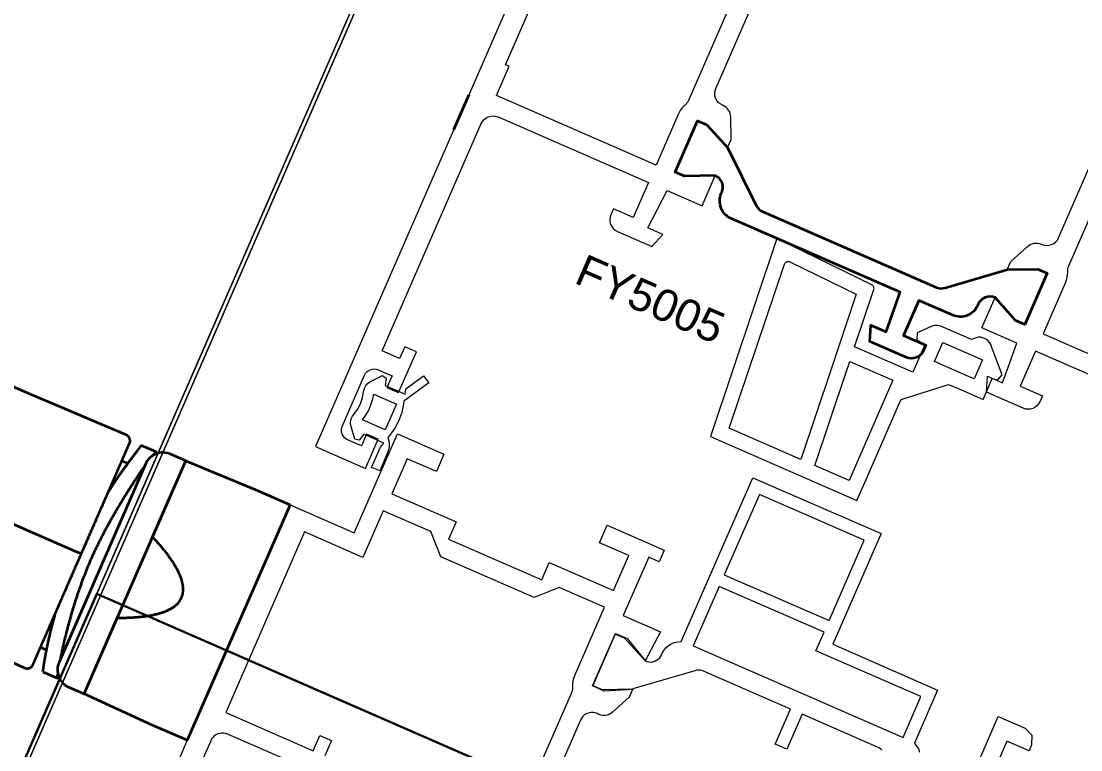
# Model space of a CAD drawing. Header units: millimetres. Extents: x -37281 to 954596, y -59787 to 956680.
# Drawn here: x 869732.8 to 869816.1, y -15071.1 to -15013.8 of the extents above; entities that cross this region are included whole.
import ezdxf

# ---------------------------------------------------------------- set-up
doc = ezdxf.new("R2010")
doc.units = ezdxf.units.MM
doc.header["$MEASUREMENT"] = 0
doc.linetypes.add('Dot & Dashed', pattern=[670.277762, 352.777767, -176.388884, 0, -141.111112])
for name, color, linetype, lineweight in [('0_Pen_No__2', 8, 'Continuous', 15), ('0_Pen_No__6', 7, 'Continuous', 35), ('0_Pen_No__7', 7, 'Continuous', 35), ('0_Pen_No__9', 7, 'Continuous', 13), ('New_A-20-M_Roof_Pen_No__93', 8, 'Continuous', 13), ('New_A-25-M_Curtain_Wall_Pen_No__90', 8, 'Continuous', 20), ('New_A-25-M_Wall_Ext_Pen_No__87', 8, 'Continuous', 20), ('New_ArchiCAD Windows_Pen_No__3', 7, 'Continuous', 18)]:
    doc.layers.add(name, color=color, linetype=linetype, lineweight=lineweight)
for name, color, linetype, lineweight, true_color in [('0_Pen_No__40', 7, 'Continuous', 35, 0x2a2a2a), ('New_A-25-M_Curtain_Wall_Pen_No__69', 7, 'Continuous', 20, 0x606060), ('New_ArchiCAD Windows_Pen_No__23', 7, 'Continuous', 30, 0x2a2a2a)]:
    doc.layers.add(name, color=color, linetype=linetype, lineweight=lineweight, true_color=true_color)
for name, color, linetype in [('New_A-20-M_Roof', 7, 'Continuous'), ('New_A-25-M_Curtain_Wall', 7, 'Continuous'), ('New_A-25-M_Wall_Ext', 7, 'Continuous'), ('New_ArchiCAD Windows', 7, 'Continuous')]:
    doc.layers.add(name, color=color, linetype=linetype)
doc.styles.add('GENERATED_STYLE_3', font='')
doc.styles.get('GENERATED_STYLE_3').set_extended_font_data('Arial')

# ---------------------------------------------------------------- blocks, each defined once
blk = doc.blocks.new('Wall_243_2', base_point=(874395.096, -4631.295))
at = {"layer": 'New_A-25-M_Wall_Ext_Pen_No__87', "linetype": 'Continuous', "flags": 128}
blk.add_lwpolyline([(874303.431, -4591.325), (866444.974, -22613.267)], dxfattribs=at)
blk = doc.blocks.new('Wall_245_2', base_point=(874285.087, -4632.604))
at = {"layer": 'New_A-25-M_Wall_Ext_Pen_No__87', "linetype": 'Continuous', "flags": 128}
blk.add_lwpolyline([(869174.27, -16353.328), (874285.087, -4632.604)], dxfattribs=at)
blk = doc.blocks.new('Triple Window 19_2')
at = {"layer": 'New_ArchiCAD Windows_Pen_No__23', "linetype": 'Continuous'}
for p, q in [((662.5, -190), (662.5, 0)), ((662.5, 0), (725, 0))]:
    blk.add_line(p, q, dxfattribs=at)
at = {"layer": 'New_ArchiCAD Windows_Pen_No__3', "linetype": 'Continuous'}
blk.add_line((-182, 0), (662.5, 0), dxfattribs=at)
blk = doc.blocks.new('Wall_353_2', base_point=(874468.416, -4712.544))
at = {"layer": 'New_ArchiCAD Windows', "color": 251, "linetype": 'Continuous', "lineweight": 20, "true_color": 0x606060, "xscale": -1, "zscale": 1000, "rotation": 66.44041158399281}
blk.add_blockref('Triple Window 19_2', (870003.552, -14451.52), dxfattribs=at)
blk = doc.blocks.new('Morph_2_2', base_point=(864302.5, 0))
at = {"layer": 'New_A-20-M_Roof_Pen_No__93', "linetype": 'Continuous', "flags": 128}
blk.add_lwpolyline([(866367.031, -22792.012), (874315.322, -4564.059)], dxfattribs=at)
blk = doc.blocks.new('Beam_8_2', base_point=(874303.431, -4591.325))
at = {"layer": 'New_A-25-M_Curtain_Wall_Pen_No__69', "linetype": 'Dot & Dashed'}
blk.add_line((874303.431, -4591.325), (866444.972, -22613.266), dxfattribs=at)
at = {"layer": 'New_A-25-M_Curtain_Wall_Pen_No__90', "linetype": 'Continuous'}
blk.add_line((874303.431, -4591.325), (866444.972, -22613.266), dxfattribs=at)

msp = doc.modelspace()

# ---------------------------------------------------------------- linework, layer by layer
at = {"layer": '0_Pen_No__2', "linetype": 'Continuous', "flags": 128}
for points in [[(869819.9, -14900.542), (869755.948, -15047.205), (869759.89, -15048.924), (869760.889, -15046.632), (869759.972, -15046.233), (869759.572, -15047.149), (869758.472, -15046.67, -0.414214), (869758.059, -15045.616), (869759.818, -15041.583, -0.414214), (869760.871, -15041.17), (869761.971, -15041.649), (869761.571, -15042.566), (869762.488, -15042.966), (869763.887, -15039.757), (869762.97, -15039.358), (869762.57, -15040.274), (869761.195, -15039.675), (869768.989, -15021.8, -0.414214), (869770.306, -15021.283), (869782.13, -15026.439), (869780.931, -15029.189), (869779.373, -15028.51), (869779.173, -15028.968, 0.414214), (869779.69, -15030.285), (869782.393, -15031.463), (869783.273, -15030.538), (869782.076, -15030.016), (869783.597, -15027.079), (869786.347, -15028.278), (869787.386, -15025.895), (869784.97, -15025.932), (869784.237, -15025.612), (869785.995, -15021.579), (869786.729, -15021.899), (869788.346, -15023.695), (869788.625, -15023.053), (869788.598, -15021.281, 0.294108), (869787.998, -15020.38), (869787.946, -15020.357, -0.414214), (869787.429, -15019.041), (869820.685, -14942.776, -0.414214)], [(869850.056, -14953.223, 0.112281), (869849.793, -14953.58), (869815.154, -15033.018, 0.112281), (869815.071, -15033.454, -0.112281), (869814.901, -15034.347), (869813.163, -15038.335), (869825.721, -15043.811), (869826.72, -15041.519), (869827.178, -15041.719), (869864.351, -14956.471), (869863.892, -14956.271), (869864.892, -14953.979), (869853.209, -14948.885)], [(869824.663, -15044.986), (869812.563, -15039.71), (869811.364, -15042.46), (869813.106, -15043.219), (869812.906, -15043.677, -0.414214), (869811.589, -15044.194), (869808.703, -15042.936), (869808.782, -15041.661), (869809.98, -15042.183), (869811.096, -15039.07), (869808.347, -15037.871), (869809.386, -15035.488), (869811.003, -15037.284), (869811.736, -15037.603), (869813.495, -15033.57), (869812.761, -15033.25), (869810.345, -15033.288), (869810.625, -15032.646), (869811.942, -15031.46, -0.294108), (869813.011, -15031.287), (869813.062, -15031.309, 0.414214), (869814.379, -15030.792), (869847.634, -14954.527, 0.414214)]]:
    msp.add_lwpolyline(points, format="xyb", dxfattribs=at)
msp.add_lwpolyline([(869820.565, -14934.651), (869821.901, -14935.233), (869820.162, -14939.221, 0.112281), (869819.993, -14940.114, -0.112281), (869819.91, -14940.55), (869785.271, -15019.988, -0.112281), (869785.008, -15020.345, 0.112281), (869784.469, -15021.077), (869782.73, -15025.064), (869770.172, -15019.589), (869771.171, -15017.297), (869770.896, -15017.177), (869808.069, -14931.929), (869808.344, -14932.049), (869809.343, -14929.757)], format="xyb", close=True, dxfattribs=at)
for points in [[(869744.756, -15072.871), (869753.949, -15051.788), (869758.991, -15053.987), (869762.388, -15046.195), (869766.055, -15047.794), (869765.455, -15049.169), (869763.164, -15048.17)], [(869763.164, -15048.17), (869761.965, -15050.92), (869767.006, -15053.118), (869766.407, -15054.493)], [(869800.487, -15071.085), (869800.386, -15070.988), (869800.273, -15070.907), (869800.149, -15070.843), (869794.223, -15068.259), (869793.024, -15071.009), (869792.107, -15070.609), (869793.307, -15067.859), (869786.464, -15064.875), (869786.332, -15064.829), (869786.196, -15064.801), (869786.056, -15064.792), (869785.917, -15064.803), (869785.781, -15064.833), (869780.908, -15066.271), (869780.888, -15066.317), (869778.655, -15066.434), (869777.738, -15066.034), (869779.537, -15061.909), (869780.454, -15062.309), (869781.887, -15064.025), (869781.867, -15064.071), (869782.015, -15064.122), (869782.17, -15064.15), (869782.327, -15064.153), (869782.482, -15064.131), (869782.632, -15064.085), (869782.773, -15064.016), (869782.902, -15063.927), (869783.015, -15063.818), (869783.11, -15063.692), (869783.183, -15063.554), (869783.223, -15063.462), (869783.348, -15063.233), (869783.511, -15063.028), (869783.707, -15062.855), (869783.931, -15062.719), (869784.174, -15062.623), (869784.43, -15062.571), (869784.717, -15062.539), (869790.335, -15049.654), (869800.419, -15054.051), (869796.621, -15062.759)], [(869773.437, -15072.647), (869776.099, -15066.54), (869776.148, -15066.4), (869776.176, -15066.254), (869776.182, -15066.105), (869776.194, -15065.8), (869776.251, -15065.5), (869776.352, -15065.211), (869778.69, -15059.849), (869775.115, -15058.29), (869773.14, -15059.066), (869765.807, -15055.868), (869765.032, -15053.893), (869761.274, -15052.255), (869759.675, -15055.921), (869755.092, -15053.923), (869748.896, -15068.131), (869755.771, -15071.129), (869756.291, -15069.937), (869757.207, -15070.337), (869756.688, -15071.528)], [(869766.407, -15054.493), (869773.74, -15057.691), (869774.339, -15056.316), (869779.381, -15058.514), (869780.58, -15055.764), (869778.289, -15054.765), (869778.888, -15053.39), (869783.38, -15055.348), (869782.98, -15056.265), (869782.155, -15055.905), (869780.156, -15060.489), (869783.09, -15061.768), (869781.867, -15064.071), (869780.25, -15062.275), (869779.517, -15061.955), (869777.758, -15065.988), (869778.492, -15066.308), (869780.908, -15066.271), (869780.628, -15066.913), (869779.311, -15068.099), (869779.181, -15068.198), (869779.037, -15068.274), (869778.882, -15068.326), (869778.721, -15068.352), (869778.557, -15068.352), (869778.396, -15068.325), (869778.242, -15068.272), (869778.099, -15068.21), (869777.95, -15068.158), (869777.796, -15068.131), (869777.639, -15068.128), (869777.484, -15068.15), (869777.334, -15068.196), (869777.192, -15068.264), (869777.064, -15068.354), (869776.951, -15068.463), (869776.856, -15068.588), (869776.782, -15068.727), (869775.503, -15071.66)], [(869795.945, -15061.809), (869787.695, -15058.212), (869785.656, -15062.887), (869802.156, -15070.081), (869803.555, -15066.873), (869795.305, -15063.276)], [(869795.305, -15063.276), (869795.945, -15061.809)], [(869796.621, -15062.759), (869804.871, -15066.356)], [(869804.871, -15066.356), (869803.05, -15070.533), (869803.221, -15070.765), (869803.358, -15070.988), (869803.453, -15071.232)], [(869807.839, -15072.56), (869809.638, -15068.435), (869811.746, -15069.354), (869812.277, -15069.905), (869812.263, -15070.67), (869812.063, -15071.129), (869810.322, -15070.369), (869809.122, -15073.119)], [(869761.13, -15075.102), (869749.03, -15069.825), (869748.882, -15069.774), (869748.727, -15069.747), (869748.57, -15069.744), (869748.415, -15069.766), (869748.265, -15069.811), (869748.124, -15069.88), (869747.995, -15069.97), (869747.882, -15070.079), (869747.787, -15070.204), (869747.714, -15070.342), (869746.914, -15072.176)]]:
    msp.add_lwpolyline(points, dxfattribs=at)
msp.add_lwpolyline([(869796.344, -15060.893), (869799.102, -15054.568), (869790.852, -15050.97), (869788.094, -15057.295)], close=True, dxfattribs=at)
at = {"layer": '0_Pen_No__40', "linetype": 'Continuous'}
msp.add_line((869768.013, -15019.535), (869766.814, -15022.285), dxfattribs=at)
at = {"layer": '0_Pen_No__6', "linetype": 'Continuous', "flags": 128}
msp.add_lwpolyline([(869810.353, -15033.269), (869812.761, -15033.25), (869813.495, -15033.57), (869811.736, -15037.603), (869811.003, -15037.284), (869809.386, -15035.488, 0.414214), (869808.069, -15036.005), (869808.029, -15036.096, -0.414214), (869806.055, -15036.872), (869803.397, -15035.713), (869802.198, -15038.462), (869803.939, -15039.222), (869803.739, -15039.68, -0.414214), (869802.423, -15040.197), (869799.537, -15038.939), (869799.616, -15037.664), (869800.813, -15038.186), (869801.93, -15035.073), (869788.639, -15029.277, -0.414214), (869787.863, -15027.303), (869787.903, -15027.211, 0.414214), (869787.386, -15025.895), (869784.97, -15025.932), (869784.237, -15025.612), (869785.995, -15021.579), (869786.729, -15021.899), (869788.354, -15023.676), (869790.608, -15028.244, 0.176327), (869791.104, -15028.716), (869804.789, -15034.683, 0.176327), (869805.472, -15034.726)], format="xyb", close=True, dxfattribs=at)
at = {"layer": '0_Pen_No__7', "linetype": 'Continuous', "flags": 128}
for points in [[(869730.603, -15063.507), (869733.079, -15064.614), (869733.096, -15064.621), (869733.114, -15064.628), (869733.132, -15064.634), (869733.151, -15064.639), (869733.169, -15064.644), (869733.188, -15064.648), (869733.206, -15064.651), (869733.225, -15064.654), (869733.244, -15064.656), (869733.263, -15064.657), (869733.282, -15064.657), (869733.301, -15064.657), (869733.32, -15064.656), (869733.339, -15064.654), (869733.358, -15064.651), (869733.377, -15064.648), (869733.396, -15064.644), (869733.414, -15064.64), (869733.432, -15064.634), (869733.45, -15064.628), (869733.468, -15064.622), (869733.486, -15064.614), (869733.503, -15064.606), (869733.52, -15064.597), (869733.536, -15064.588), (869733.553, -15064.578), (869733.569, -15064.568), (869733.584, -15064.556), (869733.599, -15064.545), (869733.613, -15064.532), (869733.627, -15064.519), (869733.641, -15064.506), (869733.654, -15064.492), (869733.667, -15064.478), (869733.679, -15064.463), (869733.69, -15064.448), (869733.701, -15064.432), (869733.711, -15064.416), (869733.72, -15064.4), (869733.729, -15064.383), (869733.737, -15064.366), (869733.745, -15064.349), (869733.749, -15064.34), (869733.753, -15064.33), (869733.757, -15064.32), (869733.762, -15064.31), (869733.766, -15064.3), (869733.771, -15064.289), (869733.775, -15064.279), (869733.78, -15064.269), (869733.785, -15064.258), (869733.789, -15064.249), (869733.793, -15064.239), (869733.797, -15064.229), (869733.802, -15064.218), (869733.807, -15064.207), (869733.812, -15064.196), (869733.817, -15064.184), (869733.821, -15064.175), (869733.825, -15064.165), (869733.829, -15064.155), (869733.833, -15064.146), (869733.838, -15064.135), (869733.842, -15064.125), (869733.847, -15064.115), (869733.852, -15064.104), (869733.857, -15064.093), (869733.861, -15064.081), (869733.867, -15064.07), (869733.872, -15064.058), (869733.877, -15064.046), (869733.882, -15064.034), (869733.888, -15064.021), (869733.893, -15064.008), (869733.899, -15063.996), (869733.905, -15063.982), (869733.91, -15063.969), (869733.916, -15063.955), (869733.92, -15063.946), (869733.925, -15063.937), (869733.929, -15063.927), (869733.933, -15063.918), (869733.937, -15063.908), (869733.941, -15063.898), (869733.946, -15063.888), (869733.95, -15063.878), (869733.954, -15063.868), (869733.959, -15063.858), (869733.963, -15063.848), (869733.968, -15063.837), (869733.972, -15063.827), (869733.977, -15063.816), (869733.982, -15063.806), (869733.986, -15063.795), (869733.991, -15063.784), (869733.996, -15063.773), (869734.001, -15063.762), (869734.006, -15063.751), (869734.011, -15063.739), (869734.016, -15063.728), (869734.021, -15063.716), (869734.026, -15063.705), (869734.031, -15063.693), (869734.036, -15063.681), (869734.041, -15063.669), (869734.047, -15063.657), (869734.052, -15063.645), (869734.057, -15063.632), (869734.063, -15063.619), (869734.069, -15063.606), (869734.075, -15063.592), (869734.081, -15063.577), (869734.088, -15063.562), (869734.095, -15063.546), (869734.102, -15063.53), (869734.109, -15063.513), (869734.117, -15063.496), (869734.125, -15063.478), (869734.129, -15063.468), (869734.133, -15063.459), (869734.137, -15063.45), (869734.141, -15063.44), (869734.145, -15063.43), (869734.15, -15063.42), (869734.154, -15063.41), (869734.159, -15063.4), (869734.163, -15063.39), (869734.168, -15063.379), (869734.172, -15063.368), (869734.177, -15063.358), (869734.182, -15063.347), (869734.187, -15063.336), (869734.192, -15063.324), (869734.196, -15063.313), (869734.201, -15063.302), (869734.207, -15063.29), (869734.212, -15063.278), (869734.217, -15063.266), (869734.222, -15063.254), (869734.228, -15063.242), (869734.233, -15063.229), (869734.238, -15063.217), (869734.244, -15063.204), (869734.25, -15063.191), (869734.255, -15063.178), (869734.261, -15063.165), (869734.267, -15063.152), (869734.273, -15063.138), (869734.279, -15063.125), (869734.285, -15063.111), (869734.291, -15063.097), (869734.297, -15063.083), (869734.303, -15063.069), (869734.309, -15063.054), (869734.316, -15063.04), (869734.322, -15063.025), (869734.329, -15063.01), (869734.335, -15062.995), (869734.342, -15062.98), (869734.348, -15062.965), (869734.355, -15062.949), (869734.362, -15062.933), (869734.369, -15062.918), (869734.376, -15062.902), (869734.383, -15062.886), (869734.39, -15062.869), (869734.397, -15062.853), (869734.404, -15062.836), (869734.412, -15062.82), (869734.419, -15062.803), (869734.426, -15062.786), (869734.434, -15062.769), (869734.441, -15062.752), (869734.449, -15062.734), (869734.456, -15062.717), (869734.464, -15062.699), (869734.472, -15062.681), (869734.48, -15062.663), (869734.488, -15062.645), (869734.496, -15062.627), (869734.504, -15062.609), (869734.512, -15062.59), (869734.52, -15062.572), (869734.528, -15062.553), (869734.536, -15062.534), (869734.545, -15062.515), (869734.553, -15062.496), (869734.561, -15062.476), (869734.57, -15062.457), (869734.578, -15062.437), (869734.587, -15062.417), (869734.596, -15062.397), (869734.604, -15062.377), (869734.613, -15062.357), (869734.622, -15062.337), (869734.631, -15062.316), (869734.64, -15062.296), (869734.649, -15062.275), (869734.658, -15062.254), (869734.668, -15062.233), (869734.677, -15062.212), (869734.686, -15062.19), (869734.695, -15062.169), (869734.705, -15062.147), (869734.714, -15062.125), (869734.724, -15062.103), (869734.734, -15062.081), (869734.743, -15062.059), (869734.753, -15062.036), (869734.763, -15062.014), (869734.773, -15061.991), (869734.783, -15061.968), (869734.793, -15061.945), (869734.803, -15061.922), (869734.813, -15061.899), (869734.823, -15061.875), (869734.834, -15061.852), (869734.844, -15061.828), (869734.854, -15061.804), (869734.865, -15061.78), (869734.876, -15061.756), (869734.886, -15061.731), (869734.897, -15061.707), (869734.908, -15061.682), (869734.919, -15061.657), (869734.929, -15061.632), (869734.94, -15061.607), (869734.951, -15061.582), (869734.963, -15061.556), (869734.974, -15061.531), (869734.985, -15061.505), (869734.996, -15061.479), (869735.008, -15061.453), (869735.019, -15061.426), (869735.031, -15061.4), (869735.042, -15061.373), (869735.054, -15061.347), (869735.066, -15061.32), (869735.077, -15061.293), (869735.089, -15061.266), (869735.101, -15061.238), (869735.113, -15061.211), (869735.125, -15061.184), (869735.137, -15061.156), (869735.149, -15061.128), (869735.161, -15061.1), (869735.173, -15061.072), (869735.186, -15061.044), (869735.198, -15061.016), (869735.21, -15060.988), (869735.223, -15060.959), (869735.235, -15060.931), (869735.248, -15060.902), (869735.26, -15060.873), (869735.273, -15060.844), (869735.286, -15060.815), (869735.299, -15060.786), (869735.311, -15060.756), (869735.324, -15060.727), (869735.337, -15060.697), (869735.35, -15060.668), (869735.363, -15060.638), (869735.376, -15060.608), (869735.389, -15060.578), (869735.402, -15060.547), (869735.416, -15060.517), (869735.429, -15060.486), (869735.442, -15060.456), (869735.456, -15060.425), (869735.469, -15060.394), (869735.483, -15060.363), (869735.496, -15060.332), (869735.51, -15060.301), (869735.524, -15060.269), (869735.537, -15060.238), (869735.551, -15060.206), (869735.565, -15060.174), (869735.579, -15060.142), (869735.593, -15060.11), (869735.607, -15060.078), (869735.621, -15060.046), (869735.635, -15060.013), (869735.649, -15059.981), (869735.664, -15059.948), (869735.678, -15059.915), (869735.692, -15059.882), (869735.707, -15059.849), (869735.721, -15059.816), (869735.736, -15059.783), (869735.751, -15059.749), (869735.765, -15059.715), (869735.78, -15059.682), (869735.795, -15059.648), (869735.81, -15059.614), (869735.824, -15059.579), (869735.839, -15059.545), (869735.854, -15059.511), (869735.87, -15059.476), (869735.885, -15059.441), (869735.9, -15059.406), (869735.915, -15059.371), (869735.931, -15059.336), (869735.946, -15059.301), (869735.961, -15059.265), (869735.977, -15059.23), (869735.993, -15059.194), (869736.008, -15059.158), (869736.024, -15059.122), (869736.04, -15059.086), (869736.055, -15059.05), (869736.071, -15059.013), (869736.087, -15058.977), (869736.103, -15058.941), (869736.119, -15058.904), (869736.135, -15058.867), (869736.151, -15058.831), (869736.167, -15058.794), (869736.183, -15058.757), (869736.199, -15058.72), (869736.215, -15058.683), (869736.232, -15058.646), (869736.248, -15058.609), (869736.264, -15058.572), (869736.28, -15058.534), (869736.297, -15058.497), (869736.313, -15058.459), (869736.329, -15058.422), (869736.346, -15058.384), (869736.362, -15058.347), (869736.379, -15058.309), (869736.395, -15058.271), (869736.412, -15058.233), (869736.428, -15058.195), (869736.445, -15058.157), (869736.461, -15058.119), (869736.478, -15058.081), (869736.495, -15058.042), (869736.511, -15058.004), (869736.528, -15057.966), (869736.545, -15057.927), (869736.562, -15057.888), (869736.579, -15057.85), (869736.596, -15057.811), (869736.613, -15057.772), (869736.63, -15057.733), (869736.647, -15057.694), (869736.664, -15057.655), (869736.681, -15057.616), (869736.698, -15057.577), (869736.715, -15057.538), (869736.732, -15057.498), (869736.749, -15057.459), (869736.766, -15057.419), (869736.784, -15057.38), (869736.801, -15057.34), (869736.818, -15057.3), (869736.836, -15057.26), (869736.853, -15057.22), (869736.871, -15057.18), (869736.888, -15057.14), (869736.906, -15057.1), (869736.923, -15057.06), (869736.941, -15057.02), (869736.958, -15056.979), (869736.976, -15056.939), (869736.994, -15056.898), (869737.011, -15056.858), (869737.029, -15056.817), (869737.047, -15056.776), (869737.065, -15056.735), (869737.083, -15056.694), (869737.1, -15056.653), (869737.118, -15056.612), (869737.136, -15056.571), (869737.154, -15056.53), (869737.172, -15056.488), (869737.19, -15056.447), (869737.209, -15056.405), (869737.227, -15056.364), (869737.245, -15056.322), (869737.263, -15056.28), (869737.281, -15056.239), (869737.299, -15056.197), (869737.318, -15056.155), (869737.336, -15056.113), (869737.354, -15056.072), (869737.372, -15056.03), (869737.391, -15055.988), (869737.409, -15055.946), (869737.427, -15055.904), (869737.445, -15055.863), (869737.463, -15055.821), (869737.482, -15055.779), (869737.5, -15055.737), (869737.518, -15055.695), (869737.537, -15055.653), (869737.555, -15055.611), (869737.573, -15055.569), (869737.591, -15055.528), (869737.61, -15055.486), (869737.628, -15055.444), (869737.646, -15055.402), (869737.664, -15055.36), (869737.683, -15055.318), (869737.701, -15055.277), (869737.719, -15055.235), (869737.737, -15055.193), (869737.755, -15055.151), (869737.774, -15055.11), (869737.792, -15055.068), (869737.81, -15055.026), (869737.828, -15054.984), (869737.846, -15054.943), (869737.864, -15054.901), (869737.883, -15054.86), (869737.901, -15054.818), (869737.919, -15054.777), (869737.937, -15054.736), (869737.955, -15054.694), (869737.973, -15054.653), (869737.99, -15054.612), (869738.008, -15054.571), (869738.026, -15054.53), (869738.044, -15054.49), (869738.062, -15054.449), (869738.079, -15054.408), (869738.097, -15054.368), (869738.115, -15054.327), (869738.132, -15054.287), (869738.15, -15054.246), (869738.167, -15054.206), (869738.185, -15054.166), (869738.202, -15054.126), (869738.22, -15054.086), (869738.237, -15054.046), (869738.255, -15054.006), (869738.272, -15053.967), (869738.289, -15053.927), (869738.307, -15053.887), (869738.324, -15053.848), (869738.341, -15053.808), (869738.358, -15053.769), (869738.375, -15053.73), (869738.392, -15053.69), (869738.409, -15053.651), (869738.427, -15053.612), (869738.444, -15053.573), (869738.46, -15053.534), (869738.477, -15053.495), (869738.494, -15053.457), (869738.511, -15053.418), (869738.528, -15053.379), (869738.545, -15053.341), (869738.562, -15053.302), (869738.578, -15053.264), (869738.595, -15053.226), (869738.612, -15053.188), (869738.628, -15053.149), (869738.645, -15053.111), (869738.661, -15053.073), (869738.678, -15053.035), (869738.695, -15052.998), (869738.711, -15052.96), (869738.727, -15052.922), (869738.744, -15052.885), (869738.76, -15052.847), (869738.777, -15052.809), (869738.793, -15052.772), (869738.809, -15052.735), (869738.825, -15052.698), (869738.842, -15052.66), (869738.858, -15052.623), (869738.874, -15052.586), (869738.89, -15052.549), (869738.906, -15052.513), (869738.922, -15052.476), (869738.938, -15052.439), (869738.954, -15052.402), (869738.97, -15052.366), (869738.986, -15052.329), (869739.002, -15052.293), (869739.018, -15052.257), (869739.033, -15052.22), (869739.049, -15052.184), (869739.065, -15052.148), (869739.081, -15052.112), (869739.096, -15052.077), (869739.112, -15052.041), (869739.127, -15052.006), (869739.143, -15051.97), (869739.158, -15051.935), (869739.173, -15051.9), (869739.188, -15051.865), (869739.203, -15051.83), (869739.219, -15051.796), (869739.234, -15051.761), (869739.249, -15051.727), (869739.263, -15051.693), (869739.278, -15051.659), (869739.293, -15051.625), (869739.308, -15051.591), (869739.323, -15051.557), (869739.337, -15051.524), (869739.352, -15051.49), (869739.366, -15051.457), (869739.381, -15051.424), (869739.395, -15051.391), (869739.409, -15051.358), (869739.424, -15051.326), (869739.438, -15051.293), (869739.452, -15051.261), (869739.466, -15051.228), (869739.48, -15051.196), (869739.494, -15051.164), (869739.508, -15051.132), (869739.522, -15051.1), (869739.536, -15051.069), (869739.549, -15051.037), (869739.563, -15051.006), (869739.577, -15050.974), (869739.59, -15050.943), (869739.604, -15050.912), (869739.617, -15050.881), (869739.631, -15050.851), (869739.644, -15050.82), (869739.657, -15050.789), (869739.671, -15050.759), (869739.684, -15050.729), (869739.697, -15050.699), (869739.71, -15050.669), (869739.723, -15050.639), (869739.736, -15050.609), (869739.749, -15050.58), (869739.762, -15050.55), (869739.775, -15050.521), (869739.787, -15050.491), (869739.8, -15050.462), (869739.813, -15050.433), (869739.825, -15050.405), (869739.838, -15050.376), (869739.85, -15050.347), (869739.863, -15050.319), (869739.875, -15050.29), (869739.887, -15050.262), (869739.9, -15050.234), (869739.912, -15050.206), (869739.924, -15050.178), (869739.936, -15050.15), (869739.948, -15050.123), (869739.96, -15050.095), (869739.972, -15050.068), (869739.984, -15050.041), (869739.996, -15050.014), (869740.007, -15049.987), (869740.019, -15049.96), (869740.031, -15049.933), (869740.042, -15049.907), (869740.054, -15049.88), (869740.065, -15049.854), (869740.077, -15049.828), (869740.088, -15049.802), (869740.099, -15049.776), (869740.111, -15049.75), (869740.122, -15049.725), (869740.133, -15049.699), (869740.144, -15049.674), (869740.155, -15049.649), (869740.165, -15049.624), (869740.176, -15049.6), (869740.187, -15049.575), (869740.198, -15049.551), (869740.208, -15049.527), (869740.219, -15049.502), (869740.229, -15049.479), (869740.239, -15049.455), (869740.25, -15049.431), (869740.26, -15049.408), (869740.27, -15049.384), (869740.28, -15049.361), (869740.29, -15049.338), (869740.3, -15049.315), (869740.31, -15049.293), (869740.32, -15049.27), (869740.33, -15049.248), (869740.339, -15049.225), (869740.349, -15049.203), (869740.359, -15049.181), (869740.368, -15049.159), (869740.378, -15049.138), (869740.387, -15049.116), (869740.396, -15049.095), (869740.406, -15049.074), (869740.415, -15049.053), (869740.424, -15049.032), (869740.433, -15049.011), (869740.442, -15048.99), (869740.451, -15048.97), (869740.46, -15048.949), (869740.469, -15048.929), (869740.477, -15048.909), (869740.486, -15048.889), (869740.495, -15048.869), (869740.503, -15048.85), (869740.512, -15048.83), (869740.52, -15048.811), (869740.529, -15048.792), (869740.537, -15048.772), (869740.545, -15048.754), (869740.553, -15048.735), (869740.561, -15048.716), (869740.57, -15048.698), (869740.578, -15048.679), (869740.585, -15048.661), (869740.593, -15048.643), (869740.601, -15048.625), (869740.609, -15048.607), (869740.617, -15048.59), (869740.624, -15048.572), (869740.632, -15048.555), (869740.639, -15048.537), (869740.647, -15048.52), (869740.654, -15048.503), (869740.662, -15048.487), (869740.669, -15048.47), (869740.676, -15048.453), (869740.683, -15048.437), (869740.69, -15048.421), (869740.697, -15048.405), (869740.704, -15048.389), (869740.711, -15048.373), (869740.718, -15048.357), (869740.725, -15048.342), (869740.731, -15048.327), (869740.738, -15048.311), (869740.745, -15048.296), (869740.751, -15048.281), (869740.757, -15048.267), (869740.764, -15048.252), (869740.77, -15048.238), (869740.776, -15048.224), (869740.782, -15048.209), (869740.788, -15048.196), (869740.794, -15048.182), (869740.8, -15048.168), (869740.806, -15048.155), (869740.812, -15048.141), (869740.818, -15048.128), (869740.823, -15048.115), (869740.829, -15048.102), (869740.835, -15048.09), (869740.84, -15048.077), (869740.846, -15048.065), (869740.851, -15048.052), (869740.856, -15048.04), (869740.861, -15048.028), (869740.866, -15048.017), (869740.872, -15048.005), (869740.877, -15047.993), (869740.882, -15047.982), (869740.886, -15047.971), (869740.891, -15047.96), (869740.896, -15047.949), (869740.901, -15047.938), (869740.905, -15047.927), (869740.91, -15047.917), (869740.914, -15047.907), (869740.919, -15047.896), (869740.923, -15047.886), (869740.928, -15047.876), (869740.932, -15047.867), (869740.936, -15047.857), (869740.94, -15047.847), (869740.944, -15047.838), (869740.952, -15047.82), (869740.96, -15047.802), (869740.968, -15047.785), (869740.975, -15047.768), (869740.982, -15047.752), (869740.988, -15047.737), (869740.995, -15047.722), (869741.001, -15047.708), (869741.007, -15047.694), (869741.013, -15047.68), (869741.019, -15047.668), (869741.024, -15047.656), (869741.029, -15047.643), (869741.034, -15047.631), (869741.04, -15047.619), (869741.045, -15047.608), (869741.05, -15047.596), (869741.055, -15047.584), (869741.06, -15047.573), (869741.065, -15047.562), (869741.07, -15047.55), (869741.075, -15047.539), (869741.08, -15047.528), (869741.084, -15047.517), (869741.089, -15047.506), (869741.094, -15047.495), (869741.098, -15047.485), (869741.103, -15047.474), (869741.108, -15047.464), (869741.112, -15047.453), (869741.117, -15047.443), (869741.121, -15047.433), (869741.125, -15047.423), (869741.13, -15047.413), (869741.134, -15047.403), (869741.138, -15047.394), (869741.142, -15047.384), (869741.146, -15047.375), (869741.151, -15047.365), (869741.155, -15047.356), (869741.161, -15047.342), (869741.167, -15047.329), (869741.172, -15047.315), (869741.178, -15047.302), (869741.184, -15047.289), (869741.189, -15047.277), (869741.194, -15047.265), (869741.2, -15047.252), (869741.205, -15047.241), (869741.21, -15047.229), (869741.215, -15047.218), (869741.22, -15047.206), (869741.225, -15047.196), (869741.229, -15047.185), (869741.234, -15047.174), (869741.238, -15047.164), (869741.243, -15047.154), (869741.247, -15047.145), (869741.251, -15047.135), (869741.255, -15047.126), (869741.26, -15047.114), (869741.265, -15047.102), (869741.27, -15047.091), (869741.275, -15047.08), (869741.279, -15047.07), (869741.283, -15047.06), (869741.288, -15047.051), (869741.292, -15047.04), (869741.297, -15047.029), (869741.301, -15047.019), (869741.306, -15047.008), (869741.311, -15046.998), (869741.315, -15046.988), (869741.319, -15046.978), (869741.324, -15046.968), (869741.328, -15046.959), (869741.332, -15046.949), (869741.336, -15046.939), (869741.34, -15046.929), (869741.344, -15046.919), (869741.348, -15046.908), (869741.351, -15046.897), (869741.354, -15046.887), (869741.357, -15046.876), (869741.36, -15046.865), (869741.362, -15046.854), (869741.365, -15046.844), (869741.367, -15046.833), (869741.368, -15046.822), (869741.37, -15046.811), (869741.371, -15046.799), (869741.372, -15046.788), (869741.373, -15046.777), (869741.373, -15046.766), (869741.373, -15046.755), (869741.373, -15046.744), (869741.373, -15046.733), (869741.373, -15046.721), (869741.372, -15046.71), (869741.371, -15046.699), (869741.37, -15046.688), (869741.368, -15046.677), (869741.367, -15046.666), (869741.365, -15046.655), (869741.362, -15046.644), (869741.36, -15046.634), (869741.357, -15046.623), (869741.354, -15046.612), (869741.351, -15046.602), (869741.348, -15046.591), (869741.344, -15046.58), (869741.34, -15046.57), (869741.336, -15046.56), (869741.332, -15046.549), (869741.327, -15046.539), (869741.322, -15046.529), (869741.317, -15046.519), (869741.312, -15046.509), (869741.306, -15046.5), (869741.301, -15046.49), (869741.295, -15046.481), (869741.289, -15046.471), (869741.283, -15046.462), (869741.276, -15046.453), (869741.269, -15046.444), (869741.263, -15046.435), (869741.255, -15046.427), (869741.248, -15046.419), (869741.241, -15046.41), (869741.233, -15046.402), (869741.225, -15046.394), (869741.217, -15046.387), (869741.209, -15046.379), (869741.201, -15046.372), (869741.192, -15046.364), (869741.184, -15046.357), (869741.175, -15046.351), (869741.166, -15046.344), (869741.157, -15046.338), (869741.147, -15046.331), (869741.138, -15046.325), (869741.129, -15046.32), (869741.119, -15046.314), (869741.109, -15046.309), (869741.099, -15046.303), (869741.089, -15046.299), (869741.079, -15046.294), (869741.069, -15046.289), (869738.573, -15045.228), (869736.073, -15044.165), (869733.572, -15043.1), (869731.071, -15042.034)], [(869742.242, -15047.132), (869742.235, -15047.142), (869742.228, -15047.151), (869742.22, -15047.162), (869742.209, -15047.175), (869742.197, -15047.19), (869742.19, -15047.198), (869742.184, -15047.207), (869742.176, -15047.216), (869742.169, -15047.225), (869742.161, -15047.236), (869742.153, -15047.246), (869742.144, -15047.257), (869742.135, -15047.269), (869742.126, -15047.281), (869742.117, -15047.293), (869742.107, -15047.306), (869742.097, -15047.32), (869742.086, -15047.334), (869742.076, -15047.348), (869742.064, -15047.363), (869742.053, -15047.378), (869742.041, -15047.394), (869742.03, -15047.41), (869742.017, -15047.426), (869742.005, -15047.443), (869741.992, -15047.46), (869741.979, -15047.478), (869741.965, -15047.496), (869741.952, -15047.514), (869741.938, -15047.533), (869741.923, -15047.553), (869741.909, -15047.572), (869741.894, -15047.592), (869741.879, -15047.613), (869741.863, -15047.634), (869741.848, -15047.655), (869741.832, -15047.676), (869741.815, -15047.698), (869741.799, -15047.72), (869741.782, -15047.743), (869741.765, -15047.766), (869741.747, -15047.789), (869741.73, -15047.813), (869741.712, -15047.837), (869741.693, -15047.861), (869741.675, -15047.886), (869741.656, -15047.911), (869741.637, -15047.936), (869741.618, -15047.962), (869741.598, -15047.988), (869741.578, -15048.014), (869741.558, -15048.041), (869741.538, -15048.068), (869741.517, -15048.095), (869741.496, -15048.123), (869741.474, -15048.152), (869741.452, -15048.181), (869741.43, -15048.211), (869741.407, -15048.242), (869741.383, -15048.274), (869741.359, -15048.306), (869741.334, -15048.339), (869741.309, -15048.372), (869741.283, -15048.406), (869741.257, -15048.442), (869741.23, -15048.477), (869741.203, -15048.514), (869741.175, -15048.552), (869741.147, -15048.59), (869741.118, -15048.629), (869741.088, -15048.669), (869741.058, -15048.71), (869741.028, -15048.751), (869740.997, -15048.794), (869740.966, -15048.837), (869740.934, -15048.881), (869740.901, -15048.926), (869740.868, -15048.972), (869740.834, -15049.019), (869740.8, -15049.067), (869740.765, -15049.116), (869740.73, -15049.166), (869740.694, -15049.216), (869740.658, -15049.268), (869740.621, -15049.321), (869740.584, -15049.375), (869740.546, -15049.429), (869740.508, -15049.485), (869740.469, -15049.542), (869740.429, -15049.6), (869740.389, -15049.658), (869740.349, -15049.718), (869740.308, -15049.779), (869740.266, -15049.841), (869740.224, -15049.904), (869740.182, -15049.967), (869740.14, -15050.031), (869740.098, -15050.096), (869740.055, -15050.161), (869740.012, -15050.227), (869739.969, -15050.293), (869739.926, -15050.36), (869739.883, -15050.428), (869739.839, -15050.496), (869739.795, -15050.565), (869739.751, -15050.635), (869739.707, -15050.705), (869739.663, -15050.776)], [(869743.173, -15047.903), (869743.179, -15047.895), (869743.186, -15047.887), (869743.193, -15047.879), (869743.199, -15047.871), (869743.212, -15047.855), (869743.224, -15047.84), (869743.237, -15047.826), (869743.248, -15047.812), (869743.26, -15047.798), (869743.271, -15047.785), (869743.281, -15047.773), (869743.292, -15047.761), (869743.302, -15047.749), (869743.311, -15047.739), (869743.321, -15047.728), (869743.329, -15047.718), (869743.338, -15047.709), (869743.346, -15047.7), (869743.354, -15047.692), (869743.361, -15047.684), (869743.372, -15047.673), (869743.381, -15047.664), (869743.389, -15047.656), (869743.396, -15047.648), (869743.404, -15047.64), (869743.412, -15047.633), (869742.257, -15047.13)], [(869740.734, -15048.32), (869741.198, -15048.522)], [(869737.537, -15055.653), (869737.078, -15055.453), (869721.954, -15048.858)], [(869735.925, -15063.852), (869735.933, -15063.811), (869735.942, -15063.768), (869735.95, -15063.726), (869735.959, -15063.683), (869735.968, -15063.639), (869735.977, -15063.595), (869735.986, -15063.551), (869735.996, -15063.506), (869736.005, -15063.461), (869736.015, -15063.415), (869736.025, -15063.369), (869736.035, -15063.322), (869736.045, -15063.275), (869736.055, -15063.227), (869736.066, -15063.179), (869736.076, -15063.13), (869736.087, -15063.081), (869736.098, -15063.032), (869736.109, -15062.982), (869736.12, -15062.932), (869736.132, -15062.881), (869736.143, -15062.83), (869736.155, -15062.778), (869736.167, -15062.726), (869736.179, -15062.674), (869736.191, -15062.621), (869736.204, -15062.567), (869736.217, -15062.514), (869736.229, -15062.459), (869736.242, -15062.405), (869736.255, -15062.35), (869736.269, -15062.294), (869736.282, -15062.239), (869736.296, -15062.182), (869736.31, -15062.126), (869736.324, -15062.069), (869736.338, -15062.012), (869736.352, -15061.954), (869736.367, -15061.896), (869736.382, -15061.838), (869736.397, -15061.779), (869736.412, -15061.72), (869736.427, -15061.661), (869736.442, -15061.601), (869736.458, -15061.541), (869736.474, -15061.48), (869736.49, -15061.42), (869736.506, -15061.359), (869736.522, -15061.297), (869736.539, -15061.236), (869736.555, -15061.174), (869736.572, -15061.112), (869736.589, -15061.049), (869736.606, -15060.986), (869736.624, -15060.923), (869736.641, -15060.86), (869736.659, -15060.797), (869736.677, -15060.733), (869736.695, -15060.669), (869736.713, -15060.604), (869736.731, -15060.54), (869736.75, -15060.475), (869736.769, -15060.41), (869736.788, -15060.344), (869736.807, -15060.279), (869736.826, -15060.213), (869736.846, -15060.147), (869736.865, -15060.081), (869736.885, -15060.015), (869736.905, -15059.948), (869736.925, -15059.881), (869736.946, -15059.814), (869736.966, -15059.747), (869736.987, -15059.68), (869737.008, -15059.612), (869737.029, -15059.545), (869737.05, -15059.477), (869737.072, -15059.409), (869737.094, -15059.341), (869737.115, -15059.273), (869737.137, -15059.204), (869737.16, -15059.136), (869737.182, -15059.067), (869737.205, -15058.998), (869737.227, -15058.929), (869737.25, -15058.86), (869737.274, -15058.791), (869737.297, -15058.721), (869737.32, -15058.652), (869737.344, -15058.582), (869737.368, -15058.512), (869737.392, -15058.442), (869737.416, -15058.372), (869737.441, -15058.302), (869737.466, -15058.232), (869737.491, -15058.162), (869737.516, -15058.091), (869737.541, -15058.021), (869737.566, -15057.95), (869737.592, -15057.88), (869737.618, -15057.809), (869737.644, -15057.739), (869737.67, -15057.668), (869737.697, -15057.597), (869737.723, -15057.526), (869737.75, -15057.455), (869737.777, -15057.384), (869737.804, -15057.314), (869737.832, -15057.243), (869737.859, -15057.172), (869737.887, -15057.101), (869737.915, -15057.03), (869737.943, -15056.959), (869737.972, -15056.888), (869738, -15056.817), (869738.029, -15056.746), (869738.058, -15056.675), (869738.087, -15056.604), (869738.117, -15056.533), (869738.146, -15056.463), (869738.176, -15056.392), (869738.206, -15056.321), (869738.236, -15056.25), (869738.267, -15056.18), (869738.297, -15056.109), (869738.328, -15056.039), (869738.359, -15055.969), (869738.39, -15055.898), (869738.422, -15055.828), (869738.453, -15055.758), (869738.485, -15055.688), (869738.517, -15055.618), (869738.549, -15055.549), (869738.581, -15055.479), (869738.613, -15055.409), (869738.646, -15055.34), (869738.679, -15055.271), (869738.712, -15055.202), (869738.744, -15055.133), (869738.778, -15055.064), (869738.811, -15054.995), (869738.844, -15054.927), (869738.878, -15054.858), (869738.911, -15054.79), (869738.945, -15054.722), (869738.979, -15054.654), (869739.013, -15054.586), (869739.047, -15054.518), (869739.081, -15054.451), (869739.115, -15054.384), (869739.15, -15054.317), (869739.184, -15054.25), (869739.219, -15054.183), (869739.253, -15054.116), (869739.288, -15054.05), (869739.323, -15053.983), (869739.357, -15053.917), (869739.392, -15053.852), (869739.427, -15053.786), (869739.462, -15053.72), (869739.497, -15053.655), (869739.532, -15053.59), (869739.567, -15053.525), (869739.603, -15053.46), (869739.638, -15053.396), (869739.673, -15053.332), (869739.708, -15053.268), (869739.743, -15053.204), (869739.779, -15053.14), (869739.814, -15053.077), (869739.849, -15053.014), (869739.884, -15052.951), (869739.92, -15052.888), (869739.955, -15052.826), (869739.99, -15052.764), (869740.025, -15052.702), (869740.061, -15052.64), (869740.096, -15052.579), (869740.131, -15052.518), (869740.166, -15052.457), (869740.201, -15052.396), (869740.236, -15052.336), (869740.271, -15052.276), (869740.306, -15052.216), (869740.341, -15052.156), (869740.376, -15052.097), (869740.411, -15052.038), (869740.446, -15051.98), (869740.48, -15051.921), (869740.515, -15051.863), (869740.549, -15051.805), (869740.584, -15051.748), (869740.618, -15051.691), (869740.652, -15051.634), (869740.687, -15051.577), (869740.721, -15051.521), (869740.755, -15051.465), (869740.788, -15051.409), (869740.822, -15051.354), (869740.856, -15051.299), (869740.889, -15051.245), (869740.922, -15051.191), (869740.955, -15051.137), (869740.988, -15051.083), (869741.021, -15051.03), (869741.054, -15050.978), (869741.086, -15050.925), (869741.119, -15050.873), (869741.151, -15050.822), (869741.183, -15050.771), (869741.215, -15050.72), (869741.247, -15050.669), (869741.278, -15050.619), (869741.31, -15050.57), (869741.341, -15050.52), (869741.372, -15050.471), (869741.403, -15050.423), (869741.434, -15050.374), (869741.465, -15050.326), (869741.495, -15050.279), (869741.526, -15050.232), (869741.556, -15050.185), (869741.586, -15050.139), (869741.616, -15050.093), (869741.645, -15050.047), (869741.675, -15050.002), (869741.704, -15049.957), (869741.733, -15049.913), (869741.763, -15049.868), (869741.791, -15049.825), (869741.82, -15049.781), (869741.849, -15049.738), (869741.877, -15049.696), (869741.905, -15049.654), (869741.933, -15049.612), (869741.961, -15049.571), (869741.989, -15049.53), (869742.016, -15049.489), (869742.043, -15049.449), (869742.07, -15049.409), (869742.097, -15049.369), (869742.124, -15049.33), (869742.151, -15049.292), (869742.177, -15049.253), (869742.203, -15049.215), (869742.229, -15049.178), (869742.255, -15049.141), (869742.281, -15049.104), (869742.306, -15049.068), (869742.331, -15049.032), (869742.356, -15048.997), (869742.381, -15048.962), (869742.405, -15048.927), (869742.429, -15048.893), (869742.453, -15048.859), (869742.477, -15048.826)], [(869742.34, -15049.02), (869742.384, -15049.04)], [(869735.453, -15060.434), (869735.435, -15060.496), (869735.418, -15060.558), (869735.4, -15060.621), (869735.383, -15060.684), (869735.366, -15060.747), (869735.349, -15060.81), (869735.331, -15060.873), (869735.314, -15060.937), (869735.297, -15061), (869735.28, -15061.063), (869735.264, -15061.127), (869735.247, -15061.191), (869735.23, -15061.254), (869735.214, -15061.318), (869735.197, -15061.382), (869735.181, -15061.445), (869735.165, -15061.509), (869735.149, -15061.573), (869735.133, -15061.636), (869735.117, -15061.7), (869735.101, -15061.763), (869735.086, -15061.827), (869735.071, -15061.89), (869735.055, -15061.953), (869735.04, -15062.016), (869735.025, -15062.079), (869735.011, -15062.141), (869734.996, -15062.204), (869734.982, -15062.266), (869734.968, -15062.328), (869734.954, -15062.39), (869734.94, -15062.451), (869734.926, -15062.513), (869734.913, -15062.573), (869734.9, -15062.633), (869734.887, -15062.693), (869734.875, -15062.751), (869734.862, -15062.809), (869734.85, -15062.867), (869734.839, -15062.923), (869734.827, -15062.979), (869734.816, -15063.035), (869734.805, -15063.089), (869734.794, -15063.143), (869734.783, -15063.196), (869734.773, -15063.248), (869734.763, -15063.3), (869734.753, -15063.351), (869734.743, -15063.401), (869734.734, -15063.451), (869734.725, -15063.499), (869734.716, -15063.547), (869734.707, -15063.595), (869734.699, -15063.641), (869734.69, -15063.687), (869734.682, -15063.732), (869734.674, -15063.776), (869734.667, -15063.819), (869734.659, -15063.862), (869734.652, -15063.904), (869734.645, -15063.945), (869734.638, -15063.985), (869734.631, -15064.024), (869734.625, -15064.063), (869734.618, -15064.101), (869734.612, -15064.138), (869734.606, -15064.174), (869734.6, -15064.21), (869734.595, -15064.244), (869734.589, -15064.278), (869734.584, -15064.311), (869734.579, -15064.343), (869734.574, -15064.374), (869734.569, -15064.405), (869734.565, -15064.434), (869734.56, -15064.463), (869734.556, -15064.491), (869734.552, -15064.518), (869734.548, -15064.544), (869734.544, -15064.569), (869734.54, -15064.594), (869734.536, -15064.617), (869734.533, -15064.64), (869734.53, -15064.661), (869734.527, -15064.682), (869734.524, -15064.702), (869734.521, -15064.721), (869734.518, -15064.74), (869734.516, -15064.757), (869734.513, -15064.773), (869734.511, -15064.789), (869734.509, -15064.803), (869734.508, -15064.817), (869734.506, -15064.83), (869734.504, -15064.842), (869734.503, -15064.853), (869734.5, -15064.871), (869734.498, -15064.886), (869734.495, -15064.897), (869734.495, -15064.909)], [(869734.339, -15062.986), (869734.786, -15063.181)], [(869735.957, -15063.692), (869735.989, -15063.706)], [(869734.503, -15064.913), (869735.658, -15065.416), (869735.659, -15065.402), (869735.66, -15065.392), (869735.661, -15065.382), (869735.662, -15065.371), (869735.664, -15065.358), (869735.665, -15065.348), (869735.666, -15065.336), (869735.668, -15065.323), (869735.67, -15065.308), (869735.672, -15065.292), (869735.674, -15065.273), (869735.676, -15065.263), (869735.677, -15065.253), (869735.679, -15065.242), (869735.681, -15065.231), (869735.682, -15065.219), (869735.684, -15065.206), (869735.686, -15065.193), (869735.688, -15065.179), (869735.69, -15065.165), (869735.693, -15065.15), (869735.695, -15065.135), (869735.698, -15065.119), (869735.7, -15065.102)]]:
    msp.add_lwpolyline(points, dxfattribs=at)
msp.add_lwpolyline([(869740.366, -15060.672), (869740.455, -15060.672), (869740.544, -15060.672), (869740.633, -15060.672), (869740.722, -15060.671), (869740.81, -15060.67), (869740.899, -15060.668), (869740.987, -15060.666), (869741.075, -15060.664), (869741.163, -15060.661), (869741.251, -15060.657), (869741.339, -15060.654), (869741.426, -15060.65), (869741.514, -15060.645), (869741.601, -15060.64), (869741.688, -15060.634), (869741.775, -15060.628), (869741.861, -15060.622), (869741.948, -15060.615), (869742.034, -15060.607), (869742.12, -15060.599), (869742.206, -15060.59), (869742.292, -15060.581), (869742.378, -15060.571), (869742.463, -15060.56), (869742.549, -15060.549), (869742.592, -15060.543), (869742.635, -15060.537), (869742.722, -15060.525), (869742.809, -15060.511), (869742.896, -15060.497), (869742.984, -15060.481), (869743.028, -15060.473), (869743.072, -15060.465), (869743.116, -15060.456), (869743.16, -15060.447), (869743.204, -15060.438), (869743.248, -15060.429), (869743.292, -15060.419), (869743.336, -15060.41), (869743.379, -15060.399), (869743.423, -15060.389), (869743.467, -15060.378), (869743.51, -15060.367), (869743.554, -15060.356), (869743.597, -15060.344), (869743.64, -15060.332), (869743.683, -15060.32), (869743.726, -15060.308), (869743.769, -15060.295), (869743.812, -15060.282), (869743.854, -15060.268), (869743.896, -15060.254), (869743.938, -15060.24), (869743.98, -15060.225), (869744.021, -15060.211), (869744.063, -15060.195), (869744.104, -15060.18), (869744.144, -15060.164), (869744.185, -15060.147), (869744.225, -15060.131), (869744.265, -15060.114), (869744.304, -15060.096), (869744.344, -15060.078), (869744.382, -15060.06), (869744.421, -15060.041), (869744.459, -15060.022), (869744.497, -15060.003), (869744.534, -15059.983), (869744.571, -15059.962), (869744.607, -15059.941), (869744.643, -15059.92), (869744.679, -15059.898), (869744.714, -15059.876), (869744.748, -15059.853), (869744.783, -15059.83), (869744.816, -15059.806), (869744.849, -15059.782), (869744.882, -15059.757), (869744.914, -15059.732), (869744.946, -15059.706), (869744.977, -15059.68), (869745.007, -15059.653), (869745.037, -15059.625), (869745.066, -15059.597), (869745.095, -15059.569), (869745.123, -15059.539), (869745.15, -15059.509), (869745.164, -15059.494), (869745.177, -15059.478), (869745.19, -15059.463), (869745.203, -15059.447), (869745.216, -15059.431), (869745.228, -15059.415), (869745.241, -15059.399), (869745.253, -15059.382), (869745.265, -15059.365), (869745.277, -15059.349), (869745.288, -15059.331), (869745.299, -15059.314), (869745.311, -15059.297), (869745.322, -15059.279), (869745.332, -15059.261), (869745.343, -15059.243), (869745.353, -15059.225), (869745.363, -15059.206), (869745.373, -15059.188), (869745.383, -15059.169), (869745.393, -15059.149), (869745.402, -15059.13), (869745.411, -15059.11), (869745.42, -15059.091), (869745.428, -15059.071), (869745.436, -15059.051), (869745.444, -15059.031), (869745.452, -15059.011), (869745.459, -15058.991), (869745.466, -15058.971), (869745.473, -15058.951), (869745.479, -15058.931), (869745.485, -15058.911), (869745.491, -15058.891), (869745.496, -15058.871), (869745.502, -15058.85), (869745.507, -15058.83), (869745.511, -15058.81), (869745.516, -15058.79), (869745.52, -15058.77), (869745.524, -15058.75), (869745.527, -15058.73), (869745.53, -15058.71), (869745.533, -15058.689), (869745.536, -15058.669), (869745.539, -15058.649), (869745.541, -15058.629), (869745.543, -15058.609), (869745.546, -15058.568), (869745.549, -15058.528), (869745.55, -15058.487), (869745.551, -15058.446), (869745.551, -15058.406), (869745.55, -15058.365), (869745.548, -15058.324), (869745.546, -15058.284), (869745.542, -15058.243), (869745.538, -15058.202), (869745.533, -15058.161), (869745.528, -15058.121), (869745.522, -15058.08), (869745.515, -15058.039), (869745.507, -15057.998), (869745.499, -15057.957), (869745.49, -15057.916), (869745.481, -15057.875), (869745.471, -15057.835), (869745.46, -15057.794), (869745.448, -15057.753), (869745.437, -15057.712), (869745.424, -15057.671), (869745.411, -15057.63), (869745.397, -15057.589), (869745.383, -15057.548), (869745.369, -15057.508), (869745.354, -15057.467), (869745.338, -15057.426), (869745.322, -15057.385), (869745.306, -15057.345), (869745.289, -15057.304), (869745.271, -15057.263), (869745.254, -15057.223), (869745.236, -15057.183), (869745.217, -15057.142), (869745.198, -15057.102), (869745.179, -15057.062), (869745.159, -15057.022), (869745.139, -15056.982), (869745.119, -15056.942), (869745.098, -15056.902), (869745.077, -15056.862), (869745.056, -15056.823), (869745.034, -15056.783), (869745.012, -15056.744), (869744.99, -15056.705), (869744.968, -15056.666), (869744.945, -15056.627), (869744.923, -15056.588), (869744.899, -15056.55), (869744.876, -15056.512), (869744.853, -15056.473), (869744.829, -15056.435), (869744.805, -15056.398), (869744.781, -15056.36), (869744.733, -15056.285), (869744.684, -15056.211), (869744.635, -15056.138), (869744.585, -15056.066), (869744.56, -15056.03), (869744.535, -15055.995), (869744.485, -15055.924), (869744.434, -15055.854), (869744.383, -15055.785), (869744.332, -15055.716), (869744.28, -15055.647), (869744.227, -15055.578), (869744.174, -15055.51), (869744.12, -15055.441), (869744.066, -15055.373), (869744.011, -15055.306), (869743.956, -15055.238), (869743.901, -15055.171), (869743.845, -15055.103), (869743.788, -15055.037), (869743.731, -15054.97), (869743.674, -15054.903), (869743.616, -15054.837), (869743.558, -15054.771), (869743.499, -15054.705), (869743.44, -15054.639), (869743.381, -15054.573), (869743.321, -15054.507), (869743.261, -15054.442), (869743.201, -15054.377), (869743.14, -15054.311), (869745.75, -15048.325), (869744.558, -15047.806, 0.414214), (869742.584, -15048.581), (869735.789, -15064.164, 0.414214), (869736.564, -15066.139), (869737.756, -15066.658), (869745.75, -15048.325), (869751.199, -15050.589), (869753.949, -15051.788), (869745.873, -15070.31), (869743.123, -15069.111), (869737.756, -15066.658)], format="xyb", close=True, dxfattribs=at)
at = {"layer": '0_Pen_No__9', "linetype": 'Continuous', "flags": 128}
for points in [[(869806.791, -15042.782), (869808.441, -15043.502), (869809.161, -15041.852), (869809.607, -15041.96), (869809.957, -15041.559), (869809.147, -15039.496), (869809.113, -15039.328), (869809.05, -15039.168), (869808.962, -15039.021), (869808.849, -15038.891), (869808.716, -15038.783), (869808.567, -15038.699), (869808.405, -15038.642), (869808.236, -15038.613), (869808.064, -15038.614), (869807.895, -15038.643), (869807.734, -15038.702), (869807.53, -15038.796), (869805.175, -15037.769), (869805.017, -15037.715), (869804.853, -15037.688), (869804.686, -15037.689), (869804.522, -15037.718), (869804.364, -15037.774), (869803.268, -15038.269), (869803.225, -15038.792), (869803.862, -15039.214), (869802.922, -15041.368), (869798.339, -15039.37), (869799.853, -15034.861), (869799.864, -15034.815), (869799.868, -15034.767), (869799.865, -15034.719), (869799.854, -15034.672), (869799.835, -15034.628), (869799.81, -15034.587), (869799.778, -15034.551), (869799.742, -15034.521), (869799.7, -15034.496), (869792.235, -15030.845), (869787.003, -15046.427), (869798.526, -15051.451), (869799.249, -15049.793)], [(869797.62, -15041.511), (869797.956, -15040.512), (869801.343, -15041.989), (869798.17, -15049.265)], [(869798.17, -15049.265), (869797.905, -15049.872), (869795.208, -15048.696), (869797.62, -15041.511)], [(869799.249, -15049.793), (869801.981, -15043.527), (869802.156, -15043.447), (869805.559, -15042.373), (869805.734, -15042.322), (869806.791, -15042.782)]]:
    msp.add_lwpolyline(points, dxfattribs=at)
for points in [[(869796.463, -15041.187), (869794.104, -15048.214), (869788.491, -15045.767), (869792.828, -15032.849), (869792.848, -15032.802), (869792.876, -15032.759), (869792.911, -15032.722), (869792.951, -15032.691), (869792.997, -15032.668), (869793.045, -15032.652), (869793.096, -15032.645), (869793.147, -15032.646), (869793.197, -15032.656), (869793.244, -15032.675), (869798.464, -15035.227)], [(869807.295, -15041.693), (869804.625, -15040.529), (869805.286, -15039.014), (869808.403, -15040.373), (869807.742, -15041.888)], [(869761.805, -15046.31), (869761.648, -15046.503), (869761.707, -15046.744), (869761.745, -15046.984), (869761.744, -15047.227), (869761.703, -15047.467), (869761.625, -15047.697), (869761.005, -15049.12), (869760.363, -15048.84), (869761.056, -15047.25), (869761.314, -15046.927), (869759.749, -15046.244), (869759.393, -15046.691), (869759.045, -15046.623), (869758.749, -15045.62), (869758.715, -15045.456), (869758.709, -15045.289), (869758.731, -15045.123), (869758.781, -15044.963), (869758.856, -15044.813), (869758.956, -15044.678), (869759.255, -15044.279), (869759.488, -15043.84), (869759.651, -15043.369), (869759.74, -15042.879), (869759.772, -15042.714), (869759.83, -15042.557), (869759.913, -15042.412), (869760.02, -15042.283), (869760.147, -15042.173), (869760.29, -15042.086), (869761.226, -15041.621), (869761.513, -15041.829), (869761.428, -15042.394), (869762.992, -15043.077), (869763.054, -15042.667), (869764.449, -15041.637), (869764.865, -15042.2), (869762.904, -15043.648), (869762.875, -15043.856), (869762.735, -15044.518), (869762.507, -15045.156), (869762.195, -15045.757)], [(869759.657, -15045.113), (869759.86, -15044.814), (869760.115, -15044.385), (869760.314, -15043.928), (869760.456, -15043.449), (869760.536, -15043.097), (869762.311, -15043.871), (869761.432, -15045.887)]]:
    msp.add_lwpolyline(points, close=True, dxfattribs=at)

# ---------------------------------------------------------------- block references
at = {"layer": 'New_A-20-M_Roof', "linetype": 'Continuous', "lineweight": 0}
msp.add_blockref('Morph_2_2', (864302.5, 0), dxfattribs=at)
at = {"layer": 'New_A-25-M_Curtain_Wall', "color": 8, "lineweight": 20}
msp.add_blockref('Beam_8_2', (874303.431, -4591.325), dxfattribs=at)
at = {"layer": 'New_A-25-M_Wall_Ext', "color": 250, "lineweight": 50, "true_color": 0x2a2a2a}
for name, p in [('Wall_245_2', (874285.087, -4632.604)), ('Wall_353_2', (874468.416, -4712.544)), ('Wall_243_2', (874395.096, -4631.295))]:
    msp.add_blockref(name, p, dxfattribs=at)

# ---------------------------------------------------------------- texts
at = {"layer": '0_Pen_No__7', "linetype": 'Continuous', "insert": (869776.174, -15034.328), "char_height": 2.5, "attachment_point": 7, "rotation": 336.44041, "style": 'GENERATED_STYLE_3'}
msp.add_mtext('\\A1;{\\fArial|b0|i0|c0|p34;FY5005}', dxfattribs=at)

doc.saveas('drawing.dxf')
